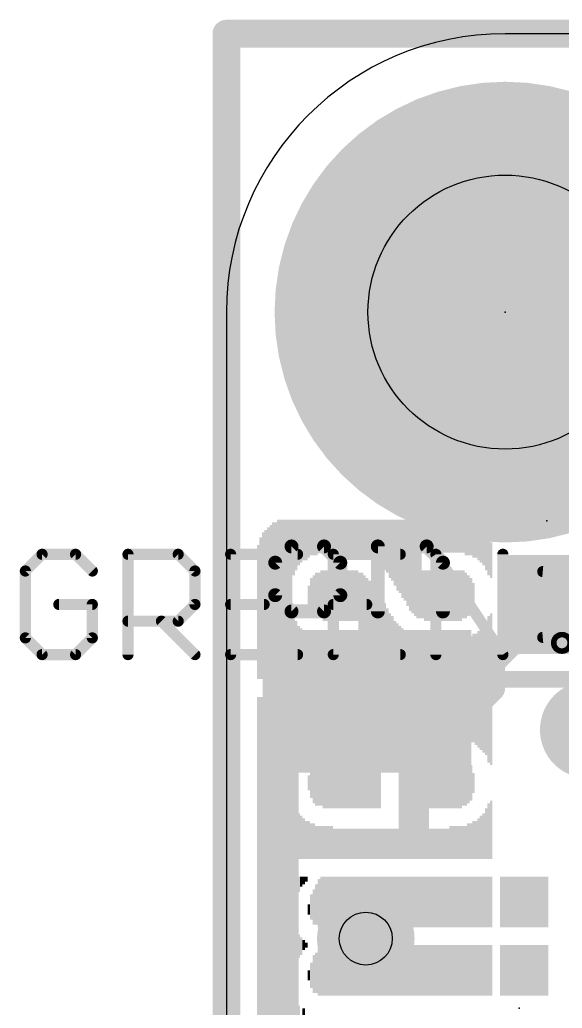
# Model space of a CAD drawing. Extents: x -1.9 to 34.1, y -8.2 to 17.9.
# Drawn here: x -1.88 to 3.06, y 8.89 to 17.91 of the extents above; entities that cross this region are included whole.
import ezdxf

# ---------------------------------------------------------------- set-up
doc = ezdxf.new("R2010")
doc.units = 0
for name, color, linetype in [('1', 12, 'CONTINUOUS'), ('16', 5, 'CONTINUOUS'), ('17', 110, 'CONTINUOUS'), ('18', 110, 'CONTINUOUS'), ('20', 53, 'CONTINUOUS'), ('21', 40, 'CONTINUOUS'), ('22', 6, 'CONTINUOUS'), ('23', 53, 'CONTINUOUS'), ('24', 53, 'CONTINUOUS'), ('27', 253, 'CONTINUOUS'), ('29', 253, 'CONTINUOUS'), ('30', 253, 'CONTINUOUS'), ('31', 253, 'CONTINUOUS'), ('39', 12, 'CONTINUOUS'), ('40', 132, 'CONTINUOUS'), ('41', 12, 'CONTINUOUS'), ('42', 132, 'CONTINUOUS'), ('44', 253, 'CONTINUOUS'), ('51', 253, 'CONTINUOUS')]:
    doc.layers.add(name, color=color, linetype=linetype)

# ---------------------------------------------------------------- blocks, each defined once
blk = doc.blocks.new('RECT')
blk.add_solid([(-0.5, -0.5), (0.5, -0.5), (-0.5, 0.5), (0.5, 0.5)])
blk = doc.blocks.new('ROUNDP')
at = {"const_width": 0.5}
blk.add_lwpolyline([(0, -0.25, 1), (0, 0.25, 1), (0, -0.25)], format="xyb", dxfattribs=at)
blk = doc.blocks.new('ROUNDV')
at = {"const_width": 0.5}
blk.add_lwpolyline([(0, -0.25, 1), (0, 0.25, 1), (0, -0.25)], format="xyb", dxfattribs=at)

msp = doc.modelspace()

# ---------------------------------------------------------------- linework, layer by layer
at = {"layer": '1', "const_width": 0.254}
for points in [[(0, 17.78), (25.4, 17.78)], [(0, 0), (0, 17.78)], [(2.933, 12.573), (3.822, 13.462)], [(2.933, 12.573), (2.413, 12.053)], [(2.413, 12.053), (2.413, 11.811)], [(2.413, 11.811), (2.292, 11.69)], [(2.292, 11.69), (1.281, 11.69)]]:
    msp.add_lwpolyline(points, dxfattribs=at)
at = {"layer": '1', "const_width": 0.127}
for points in [[(0, 17.8435, 1), (0, 17.7165)], [(0.0635, 17.78, 1), (-0.0635, 17.78)], [(2.8881, 12.6179, 1), (2.9779, 12.5281)], [(2.9779, 12.5281, 1), (2.8881, 12.6179)], [(2.4765, 12.053, 1), (2.3495, 12.053)], [(2.3681, 12.0979, 1), (2.4579, 12.0081)], [(2.4579, 11.7661, 1), (2.3681, 11.8559)], [(1.281, 11.7535, 1), (1.281, 11.6265)], [(2.292, 11.6265, 1), (2.292, 11.7535)], [(2.3495, 11.811, 1), (2.4765, 11.811)], [(2.2471, 11.7349, 1), (2.3369, 11.6451)]]:
    msp.add_lwpolyline(points, format="xyb", dxfattribs=at)
at = {"layer": '16', "const_width": 0.254}
for points in [[(0, 17.78), (25.4, 17.78)], [(0, 0), (0, 17.78)]]:
    msp.add_lwpolyline(points, dxfattribs=at)
at = {"layer": '16', "const_width": 0.127}
for points in [[(0, 17.8435, 1), (0, 17.7165)], [(0.0635, 17.78, 1), (-0.0635, 17.78)]]:
    msp.add_lwpolyline(points, format="xyb", dxfattribs=at)
at = {"layer": '20'}
for p, q in [((22.86, 17.78), (2.54, 17.78)), ((0, 15.24), (0, 2.54))]:
    msp.add_line(p, q, dxfattribs=at)
msp.add_arc((2.54, 15.24), 2.54, 90, 180, dxfattribs=at)
at = {"layer": '21'}
for points, const_width in [([(2.54, 13.24, 1), (2.54, 17.24, 1), (2.54, 13.24)], 0.2032), ([(0.5928, 13.1344, 1), (0.5928, 13.0709)], 0.0635), ([(0.6152, 13.0802, 1), (0.5703, 13.1251)], 0.0635), ([(0.9118, 13.1251, 1), (0.8669, 13.0802)], 0.0635), ([(0.8894, 13.0709, 1), (0.8894, 13.1344)], 0.0635), ([(1.38, 13.1344, 1), (1.38, 13.0709)], 0.0635), ([(1.4118, 13.1027, 1), (1.3483, 13.1027)], 0.0635), ([(1.8473, 13.1251, 1), (1.8024, 13.0802)], 0.0635), ([(1.8249, 13.0709, 1), (1.8249, 13.1344)], 0.0635), ([(0.4763, 12.9544, 1), (0.4128, 12.9544)], 0.0635), ([(0.422, 12.9768, 1), (0.467, 12.9319)], 0.0635), ([(1.0694, 12.9544, 1), (1.0059, 12.9544)], 0.0635), ([(1.0152, 12.9319, 1), (1.0601, 12.9768)], 0.0635), ([(2.0049, 12.9544, 1), (1.9414, 12.9544)], 0.0635), ([(1.9507, 12.9319, 1), (1.9956, 12.9768)], 0.0635), ([(0.467, 12.6802, 1), (0.422, 12.6353)], 0.0635), ([(1.0601, 12.6353, 1), (1.0152, 12.6802)], 0.0635), ([(0.4128, 12.6578, 1), (0.4763, 12.6578)], 0.0635), ([(1.0059, 12.6578, 1), (1.0694, 12.6578)], 0.0635), ([(0.5928, 12.5413, 1), (0.5928, 12.4778)], 0.0635), ([(0.5703, 12.487, 1), (0.6152, 12.532)], 0.0635), ([(0.8669, 12.532, 1), (0.9118, 12.487)], 0.0635), ([(0.8894, 12.4778, 1), (0.8894, 12.5413)], 0.0635), ([(1.3483, 12.5095, 1), (1.4118, 12.5095)], 0.0635), ([(1.9414, 12.5095, 1), (2.0049, 12.5095)], 0.0635), ([(2.281, 11.9281, 1), (2.281, 11.8519)], 0.0762), ([(0.6191, 10.99, 1), (0.5429, 10.99)], 0.0762)]:
    msp.add_lwpolyline(points, format="xyb", dxfattribs=dict(at, const_width=const_width))
for points, const_width in [([(0.5928, 13.1027), (0.4445, 12.9544)], 0.127), ([(0.8894, 13.1027), (0.5928, 13.1027)], 0.127), ([(1.0377, 12.9544), (0.8894, 13.1027)], 0.127), ([(1.38, 12.5095), (1.38, 13.1027)], 0.127), ([(1.38, 13.1027), (1.8249, 13.1027)], 0.127), ([(1.8249, 13.1027), (1.9732, 12.9544)], 0.127), ([(0.4445, 12.9544), (0.4445, 12.6578)], 0.127), ([(1.0377, 12.6578), (1.0377, 12.9544)], 0.127), ([(1.9732, 12.9544), (1.9732, 12.5095)], 0.127), ([(0.4445, 12.6578), (0.5928, 12.5095)], 0.127), ([(0.8894, 12.5095), (1.0377, 12.6578)], 0.127), ([(0.5928, 12.5095), (0.8894, 12.5095)], 0.127), ([(2.281, 11.89), (4.881, 11.89)], 0.1524), ([(0.581, 10.99), (0.581, 6.79)], 0.1524)]:
    msp.add_lwpolyline(points, dxfattribs=dict(at, const_width=const_width))
at = {"layer": '23'}
for p in [(2.54, 15.24), (2.667, 8.89)]:
    msp.add_point(p, dxfattribs=at)
at = {"layer": '24'}
msp.add_point((2.921, 13.335), dxfattribs=at)
at = {"layer": '27', "const_width": 0.1016}
for points in [[(-1.6803, 13.031), (-1.8328, 12.8785)], [(-1.3752, 13.031), (-1.6803, 13.031)], [(-1.2227, 12.8785), (-1.3752, 13.031)], [(-0.8973, 12.1158), (-0.8973, 13.031)], [(-0.8973, 13.031), (-0.4397, 13.031)], [(-0.4397, 13.031), (-0.2872, 12.8785)], [(0.6484, 13.031), (0.0382, 13.031)], [(0.0382, 13.031), (0.0382, 12.1158)], [(1.5839, 13.031), (0.9738, 13.031)], [(0.9738, 13.031), (0.9738, 12.1158)], [(1.9093, 12.1158), (1.9093, 13.031)], [(1.9093, 13.031), (2.5194, 12.1158)], [(2.5194, 12.1158), (2.5194, 13.031)], [(-1.8328, 12.8785), (-1.8328, 12.2683)], [(-0.2872, 12.8785), (-0.2872, 12.5734)], [(-1.2227, 12.5734), (-1.5277, 12.5734)], [(-1.2227, 12.2683), (-1.2227, 12.5734)], [(-0.2872, 12.5734), (-0.4397, 12.4209)], [(0.0382, 12.5734), (0.3433, 12.5734)], [(0.9738, 12.5734), (1.2788, 12.5734)], [(-0.4397, 12.4209), (-0.8973, 12.4209)], [(-0.5922, 12.4209), (-0.2872, 12.1158)], [(-1.8328, 12.2683), (-1.6803, 12.1158)], [(-1.3752, 12.1158), (-1.2227, 12.2683)], [(-1.6803, 12.1158), (-1.3752, 12.1158)], [(0.0382, 12.1158), (0.6484, 12.1158)], [(0.9738, 12.1158), (1.5839, 12.1158)]]:
    msp.add_lwpolyline(points, dxfattribs=at)
at = {"layer": '27', "const_width": 0.0508}
for points in [[(-1.6803, 13.0564, 1), (-1.6803, 13.0056)], [(-1.6623, 13.013, 1), (-1.6982, 13.0489)], [(-1.3572, 13.0489, 1), (-1.3932, 13.013)], [(-1.3752, 13.0056, 1), (-1.3752, 13.0564)], [(-0.8719, 13.031, 1), (-0.9227, 13.031)], [(-0.8973, 13.0564, 1), (-0.8973, 13.0056)], [(-0.4217, 13.0489, 1), (-0.4576, 13.013)], [(-0.4397, 13.0056, 1), (-0.4397, 13.0564)], [(0.0382, 13.0564, 1), (0.0382, 13.0056)], [(0.0636, 13.031, 1), (0.0128, 13.031)], [(0.6484, 13.0056, 1), (0.6484, 13.0564)], [(0.9738, 13.0564, 1), (0.9738, 13.0056)], [(0.9992, 13.031, 1), (0.9484, 13.031)], [(1.5839, 13.0056, 1), (1.5839, 13.0564)], [(1.9304, 13.0451, 1), (1.8881, 13.0169)], [(1.9347, 13.031, 1), (1.8839, 13.031)], [(2.5448, 13.031, 1), (2.494, 13.031)], [(-1.8074, 12.8785, 1), (-1.8582, 12.8785)], [(-1.8508, 12.8964, 1), (-1.8148, 12.8605)], [(-1.2406, 12.8605, 1), (-1.2047, 12.8964)], [(-0.2618, 12.8785, 1), (-0.3126, 12.8785)], [(-0.3051, 12.8605, 1), (-0.2692, 12.8964)], [(-1.5277, 12.5988, 1), (-1.5277, 12.548)], [(-1.1973, 12.5734, 1), (-1.2481, 12.5734)], [(-1.2227, 12.548, 1), (-1.2227, 12.5988)], [(-0.2692, 12.5554, 1), (-0.3051, 12.5914)], [(0.0382, 12.5988, 1), (0.0382, 12.548)], [(0.3433, 12.548, 1), (0.3433, 12.5988)], [(0.9738, 12.5988, 1), (0.9738, 12.548)], [(1.2788, 12.548, 1), (1.2788, 12.5988)], [(-0.3126, 12.5734, 1), (-0.2618, 12.5734)], [(-0.8973, 12.4463, 1), (-0.8973, 12.3955)], [(-0.5743, 12.4388, 1), (-0.6102, 12.4029)], [(-0.4576, 12.4388, 1), (-0.4217, 12.4029)], [(-0.4397, 12.3955, 1), (-0.4397, 12.4463)], [(-1.8148, 12.2863, 1), (-1.8508, 12.2504)], [(-1.8582, 12.2683, 1), (-1.8074, 12.2683)], [(-1.2481, 12.2683, 1), (-1.1973, 12.2683)], [(-1.2047, 12.2504, 1), (-1.2406, 12.2863)], [(-1.6803, 12.1412, 1), (-1.6803, 12.0904)], [(-1.6982, 12.0978, 1), (-1.6623, 12.1338)], [(-1.3932, 12.1338, 1), (-1.3572, 12.0978)], [(-1.3752, 12.0904, 1), (-1.3752, 12.1412)], [(-0.9227, 12.1158, 1), (-0.8719, 12.1158)], [(-0.3051, 12.0978, 1), (-0.2692, 12.1338)], [(0.0382, 12.1412, 1), (0.0382, 12.0904)], [(0.0128, 12.1158, 1), (0.0636, 12.1158)], [(0.6484, 12.0904, 1), (0.6484, 12.1412)], [(0.9738, 12.1412, 1), (0.9738, 12.0904)], [(0.9484, 12.1158, 1), (0.9992, 12.1158)], [(1.5839, 12.0904, 1), (1.5839, 12.1412)], [(1.8839, 12.1158, 1), (1.9347, 12.1158)], [(2.494, 12.1158, 1), (2.5448, 12.1158)], [(2.4983, 12.1017, 1), (2.5405, 12.1299)]]:
    msp.add_lwpolyline(points, format="xyb", dxfattribs=at)
at = {"layer": '39', "const_width": 2.032}
msp.add_lwpolyline([(2.54, 14.24, 1), (2.54, 16.24, 1), (2.54, 14.24)], format="xyb", dxfattribs=at)
at = {"layer": '40', "const_width": 2.032}
msp.add_lwpolyline([(2.54, 14.24, 1), (2.54, 16.24, 1), (2.54, 14.24)], format="xyb", dxfattribs=at)
at = {"layer": '41', "const_width": 2.032}
msp.add_lwpolyline([(2.54, 14.24, 1), (2.54, 16.24, 1), (2.54, 14.24)], format="xyb", dxfattribs=at)
at = {"layer": '42', "const_width": 2.032}
msp.add_lwpolyline([(2.54, 14.24, 1), (2.54, 16.24, 1), (2.54, 14.24)], format="xyb", dxfattribs=at)
at = {"layer": '44'}
for centre, radius in [((2.54, 15.24), 1.25), ((1.27, 9.525), 0.2413)]:
    msp.add_circle(centre, radius, dxfattribs=at)
at = {"layer": '51'}
for points, const_width in [([(2.883, 12.273, 0.9168), (2.883, 12.873)], 0.1016), ([(2.8852, 12.8983, 1), (2.8808, 12.8477)], 0.0508), ([(2.8808, 12.2983, 1), (2.8852, 12.2477)], 0.0508), ([(3.058, 12.148, 1), (3.058, 12.298, 1), (3.058, 12.148)], 0.0508), ([(0.581, 11.9281, 1), (0.581, 11.8519)], 0.0762), ([(0.6191, 11.89, 1), (0.5429, 11.89)], 0.0762)]:
    msp.add_lwpolyline(points, format="xyb", dxfattribs=dict(at, const_width=const_width))
at = {"layer": '51', "const_width": 0.1524}
for points in [[(0.581, 11.89), (4.831, 11.89)], [(0.581, 5.79), (0.581, 11.89)]]:
    msp.add_lwpolyline(points, dxfattribs=at)

# ---------------------------------------------------------------- block references
at = {"layer": '1', "xscale": 0.8, "yscale": 0.8, "rotation": 90}
msp.add_blockref('RECT', (2.933, 12.573), dxfattribs=at)
at = {"layer": '1', "xscale": 1.8, "yscale": 1.2}
msp.add_blockref('RECT', (1.281, 11.69), dxfattribs=at)
at = {"layer": '17', "xscale": 3.516, "yscale": 3.516}
msp.add_blockref('ROUNDP', (2.54, 15.24), dxfattribs=at)
msp.add_blockref('ROUNDP', (2.54, 15.24), dxfattribs=at)
at = {"layer": '18', "xscale": 0.889, "yscale": 0.889}
for p in [(3.302, 11.43), (3.302, 11.43), (1.27, 9.525), (1.27, 9.525)]:
    msp.add_blockref('ROUNDV', p, dxfattribs=at)
at = {"layer": '22', "rotation": 270}
for p, xscale, yscale in [((0.4733, 12.62), 1.4554, 0.0231), ((0.4964, 12.62), 1.4554, 0.0231), ((0.5196, 12.62), 1.4554, 0.0231), ((0.5427, 12.62), 1.4554, 0.0231), ((0.5658, 12.62), 1.4554, 0.0231), ((0.5889, 12.62), 1.4554, 0.0231), ((0.612, 13.0937), 0.508, 0.0231), ((0.635, 13.1166), 0.4623, 0.0229), ((0.658, 13.1394), 0.4166, 0.0231), ((0.6811, 13.1509), 0.3937, 0.0231), ((0.7042, 13.1623), 0.3708, 0.0231), ((0.7273, 13.1623), 0.3708, 0.0231), ((0.7504, 13.1737), 0.348, 0.0231), ((0.7736, 13.1851), 0.3251, 0.0231), ((0.7967, 13.1851), 0.3251, 0.0231), ((0.8198, 13.1851), 0.3251, 0.0231), ((0.8429, 13.1966), 0.3023, 0.0231), ((0.866, 13.1966), 0.3023, 0.0231), ((0.889, 13.1966), 0.3023, 0.0229), ((0.912, 13.1966), 0.3023, 0.0231), ((0.9351, 13.1966), 0.3023, 0.0231), ((0.9582, 13.1966), 0.3023, 0.0231), ((0.9813, 13.1966), 0.3023, 0.0231), ((1.0044, 13.1966), 0.3023, 0.0231), ((1.0276, 13.1966), 0.3023, 0.0231), ((1.0507, 13.1966), 0.3023, 0.0231), ((1.0738, 13.1966), 0.3023, 0.0231), ((1.0969, 13.1966), 0.3023, 0.0231), ((1.12, 13.1966), 0.3023, 0.0231), ((1.143, 13.1966), 0.3023, 0.0229), ((1.166, 13.1966), 0.3023, 0.0231), ((1.1891, 13.1966), 0.3023, 0.0231), ((1.2122, 13.1966), 0.3023, 0.0231), ((1.2353, 13.1966), 0.3023, 0.0231), ((1.2584, 13.1851), 0.3251, 0.0231), ((1.2816, 13.1851), 0.3251, 0.0231), ((1.3047, 13.1851), 0.3251, 0.0231), ((1.3278, 13.1737), 0.348, 0.0231), ((1.3509, 13.1623), 0.3708, 0.0231), ((1.374, 13.1623), 0.3708, 0.0231), ((1.397, 13.1509), 0.3937, 0.0229), ((1.42, 13.1394), 0.4166, 0.0231), ((1.4431, 13.1166), 0.4623, 0.0231), ((1.4662, 13.1051), 0.4851, 0.0231), ((1.4893, 13.081), 0.5334, 0.0231), ((1.5124, 13.0696), 0.5563, 0.0231), ((1.5356, 13.0467), 0.602, 0.0231), ((1.5587, 13.0239), 0.6477, 0.0231), ((1.5818, 13.0124), 0.6706, 0.0231), ((1.6049, 12.9896), 0.7163, 0.0231), ((1.628, 12.9781), 0.7391, 0.0231), ((1.651, 12.954), 0.7874, 0.0229), ((1.674, 12.9311), 0.8331, 0.0231), ((1.6971, 12.9197), 0.856, 0.0231), ((1.7202, 12.9083), 0.8788, 0.0231), ((1.7433, 12.8969), 0.9017, 0.0231), ((1.7664, 12.8969), 0.9017, 0.0231), ((1.7896, 13.1966), 0.3023, 0.0231), ((1.8127, 13.1966), 0.3023, 0.0231), ((1.8358, 13.1966), 0.3023, 0.0231), ((1.8589, 13.1966), 0.3023, 0.0231), ((1.882, 13.1966), 0.3023, 0.0231), ((1.905, 13.1966), 0.3023, 0.0229), ((1.928, 13.1966), 0.3023, 0.0231), ((1.9511, 13.1966), 0.3023, 0.0231), ((1.9742, 13.1966), 0.3023, 0.0231), ((1.9973, 13.1966), 0.3023, 0.0231), ((2.0204, 13.1966), 0.3023, 0.0231), ((2.0436, 13.1966), 0.3023, 0.0231), ((2.0667, 13.1966), 0.3023, 0.0231), ((2.0898, 13.1966), 0.3023, 0.0231), ((2.1129, 13.1966), 0.3023, 0.0231), ((2.136, 13.1966), 0.3023, 0.0231), ((2.159, 13.1966), 0.3023, 0.0229), ((2.182, 13.1851), 0.3251, 0.0231), ((2.2051, 13.1851), 0.3251, 0.0231), ((2.2282, 13.1851), 0.3251, 0.0231), ((0.381, 12.5844), 1.3843, 0.0229), ((0.404, 12.5959), 1.4072, 0.0231), ((0.4271, 12.6073), 1.43, 0.0231), ((0.4502, 12.6073), 1.43, 0.0231), ((2.2513, 13.161), 0.3226, 0.0231), ((2.2744, 13.161), 0.3226, 0.0231), ((2.2976, 13.1382), 0.3226, 0.0231), ((2.3207, 13.1153), 0.3226, 0.0231), ((0.3118, 12.5387), 1.2929, 0.0231), ((0.3349, 12.5616), 1.3386, 0.0231), ((0.358, 12.573), 1.3614, 0.0231), ((2.3438, 13.0924), 0.3226, 0.0231), ((2.3669, 13.0581), 0.3454, 0.0231), ((2.39, 13.0124), 0.3454, 0.0231), ((0.2887, 12.5044), 1.2243, 0.0231), ((2.413, 12.9769), 0.3251, 0.0229), ((0.7736, 12.653), 0.3226, 0.0231), ((0.7967, 12.6543), 0.3708, 0.0231), ((0.8198, 12.6543), 0.4166, 0.0231), ((0.8429, 12.6543), 0.4166, 0.0231), ((0.866, 12.6657), 0.4394, 0.0231), ((0.889, 12.6543), 0.4623, 0.0229), ((0.912, 12.6543), 0.4623, 0.0231), ((0.9351, 12.6543), 0.4623, 0.0231), ((0.9582, 12.6543), 0.4623, 0.0231), ((0.9813, 12.6543), 0.4623, 0.0231), ((1.0044, 12.6543), 0.4623, 0.0231), ((1.0276, 12.6543), 0.4623, 0.0231), ((1.0507, 12.6543), 0.4623, 0.0231), ((1.0738, 12.6543), 0.4623, 0.0231), ((1.0969, 12.6543), 0.4623, 0.0231), ((1.12, 12.6543), 0.4623, 0.0231), ((1.143, 12.6543), 0.4623, 0.0229), ((1.166, 12.6543), 0.4623, 0.0231), ((1.1891, 12.6543), 0.4623, 0.0231), ((1.2122, 12.3774), 0.9703, 0.0231), ((1.2353, 12.3774), 0.9703, 0.0231), ((1.2584, 12.366), 0.9474, 0.0231), ((1.2816, 12.3533), 0.922, 0.0231), ((1.7896, 12.6657), 0.4394, 0.0231), ((1.8127, 12.6543), 0.4623, 0.0231), ((1.8358, 12.6543), 0.4623, 0.0231), ((1.8589, 12.6543), 0.4623, 0.0231), ((1.882, 12.6543), 0.4623, 0.0231), ((1.905, 12.6543), 0.4623, 0.0229), ((1.928, 12.6543), 0.4623, 0.0231), ((1.9511, 12.6543), 0.4623, 0.0231), ((1.9742, 12.6543), 0.4623, 0.0231), ((1.9973, 12.6543), 0.4623, 0.0231), ((2.0204, 12.6543), 0.4623, 0.0231), ((2.0436, 12.6543), 0.4623, 0.0231), ((2.0667, 12.6543), 0.4623, 0.0231), ((2.0898, 12.6543), 0.4623, 0.0231), ((2.1129, 12.6543), 0.4623, 0.0231), ((2.136, 12.6543), 0.4623, 0.0231), ((2.159, 12.6657), 0.4394, 0.0229), ((2.182, 12.6543), 0.4166, 0.0231), ((2.2051, 12.6543), 0.3708, 0.0231), ((2.2282, 12.653), 0.3226, 0.0231), ((0.7504, 12.653), 0.1854, 0.0231), ((1.3047, 12.3419), 0.8992, 0.0231), ((1.3278, 12.3304), 0.8763, 0.0231), ((1.3509, 12.3076), 0.8306, 0.0231), ((2.2513, 12.653), 0.2311, 0.0231), ((1.374, 12.2847), 0.7849, 0.0231), ((1.397, 12.2733), 0.762, 0.0229), ((1.42, 12.2504), 0.7163, 0.0231), ((1.4431, 12.239), 0.6934, 0.0231), ((1.4662, 12.2149), 0.6452, 0.0231), ((0.612, 12.2847), 0.3683, 0.0231), ((1.4893, 12.192), 0.5994, 0.0231), ((1.5124, 12.1806), 0.5766, 0.0231), ((2.39, 12.1806), 0.5766, 0.0231), ((2.413, 12.192), 0.5994, 0.0229), ((0.635, 12.2619), 0.3226, 0.0229), ((0.658, 12.239), 0.2769, 0.0231), ((0.6811, 12.2276), 0.254, 0.0231), ((1.5356, 12.1577), 0.5309, 0.0231), ((1.5587, 12.1463), 0.508, 0.0231), ((1.5818, 12.1349), 0.4851, 0.0231), ((1.6049, 12.1234), 0.4623, 0.0231), ((2.3207, 12.1234), 0.4623, 0.0231), ((2.3438, 12.1349), 0.4851, 0.0231), ((2.3669, 12.1577), 0.5309, 0.0231), ((0.7042, 12.2161), 0.2311, 0.0231), ((0.7273, 12.2161), 0.2311, 0.0231), ((0.7504, 12.2034), 0.2057, 0.0231), ((0.7736, 12.0993), 0.414, 0.0231), ((0.7967, 12.0879), 0.3912, 0.0231), ((0.8198, 12.0879), 0.3912, 0.0231), ((0.8429, 12.0879), 0.3912, 0.0231), ((1.628, 12.112), 0.4394, 0.0231), ((1.651, 12.0993), 0.414, 0.0229), ((1.674, 12.0993), 0.414, 0.0231), ((1.6971, 12.0879), 0.3912, 0.0231), ((1.7202, 12.0879), 0.3912, 0.0231), ((2.182, 12.0879), 0.3912, 0.0231), ((2.2051, 12.0879), 0.3912, 0.0231), ((2.2282, 12.0879), 0.3912, 0.0231), ((2.2513, 12.0993), 0.414, 0.0231), ((2.2744, 12.0993), 0.414, 0.0231), ((2.2976, 12.112), 0.4394, 0.0231), ((0.866, 12.0764), 0.3683, 0.0231), ((0.889, 12.0764), 0.3683, 0.0229), ((0.912, 12.0764), 0.3683, 0.0231), ((0.9351, 12.0764), 0.3683, 0.0231), ((0.9582, 12.0764), 0.3683, 0.0231), ((0.9813, 12.0764), 0.3683, 0.0231), ((1.0044, 12.0764), 0.3683, 0.0231), ((1.0276, 12.0764), 0.3683, 0.0231), ((1.0507, 12.0764), 0.3683, 0.0231), ((1.0738, 12.0764), 0.3683, 0.0231), ((1.0969, 12.0764), 0.3683, 0.0231), ((1.12, 12.0764), 0.3683, 0.0231), ((1.143, 12.0764), 0.3683, 0.0229), ((1.166, 12.0764), 0.3683, 0.0231), ((1.1891, 12.0764), 0.3683, 0.0231), ((1.7433, 12.0764), 0.3683, 0.0231), ((1.7664, 12.0764), 0.3683, 0.0231), ((1.7896, 12.0764), 0.3683, 0.0231), ((1.8127, 12.0764), 0.3683, 0.0231), ((1.8358, 12.0764), 0.3683, 0.0231), ((1.8589, 12.0764), 0.3683, 0.0231), ((1.882, 12.0764), 0.3683, 0.0231), ((1.905, 12.0764), 0.3683, 0.0229), ((1.928, 12.0764), 0.3683, 0.0231), ((1.9511, 12.0764), 0.3683, 0.0231), ((1.9742, 12.0764), 0.3683, 0.0231), ((1.9973, 12.0764), 0.3683, 0.0231), ((2.0204, 12.0764), 0.3683, 0.0231), ((2.0436, 12.0764), 0.3683, 0.0231), ((2.0667, 12.0764), 0.3683, 0.0231), ((2.0898, 12.0764), 0.3683, 0.0231), ((2.1129, 12.0764), 0.3683, 0.0231), ((2.136, 12.0764), 0.3683, 0.0231), ((2.159, 12.0764), 0.3683, 0.0229), ((0.2887, 9.0856), 5.2883, 0.0231), ((0.3118, 9.0513), 5.3569, 0.0231), ((0.3349, 9.0284), 5.4026, 0.0231), ((0.358, 9.017), 5.4254, 0.0231), ((0.381, 9.0056), 5.4483, 0.0229), ((0.404, 8.9941), 5.4712, 0.0231), ((0.4271, 8.9941), 5.4712, 0.0231), ((0.4502, 8.9827), 5.494, 0.0231), ((0.4733, 8.9827), 5.494, 0.0231), ((0.4964, 8.97), 5.5194, 0.0231), ((0.5196, 8.97), 5.5194, 0.0231), ((0.5427, 8.97), 5.5194, 0.0231), ((0.5658, 8.97), 5.5194, 0.0231), ((0.5889, 8.97), 5.5194, 0.0231), ((0.7736, 11.5227), 0.414, 0.0231), ((0.7967, 11.5227), 0.414, 0.0231), ((0.8198, 11.5341), 0.3912, 0.0231), ((0.8429, 11.5341), 0.3912, 0.0231), ((0.866, 11.5341), 0.3912, 0.0231), ((0.889, 11.5341), 0.3912, 0.0229), ((0.912, 11.5456), 0.3683, 0.0231), ((0.9351, 11.5456), 0.3683, 0.0231), ((0.9582, 11.5456), 0.3683, 0.0231), ((0.9813, 11.5456), 0.3683, 0.0231), ((1.0044, 11.5456), 0.3683, 0.0231), ((1.0276, 11.5456), 0.3683, 0.0231), ((1.0507, 11.5456), 0.3683, 0.0231), ((1.0738, 11.5456), 0.3683, 0.0231), ((1.0969, 11.5456), 0.3683, 0.0231), ((1.12, 11.5456), 0.3683, 0.0231), ((1.143, 11.5456), 0.3683, 0.0229), ((1.166, 11.5456), 0.3683, 0.0231), ((1.1891, 11.5456), 0.3683, 0.0231), ((1.2122, 11.5456), 0.3683, 0.0231), ((1.2353, 11.5456), 0.3683, 0.0231), ((1.2584, 11.5456), 0.3683, 0.0231), ((1.2816, 11.5456), 0.3683, 0.0231), ((1.3047, 11.5456), 0.3683, 0.0231), ((1.3278, 11.5456), 0.3683, 0.0231), ((1.3509, 11.5456), 0.3683, 0.0231), ((1.374, 11.5456), 0.3683, 0.0231), ((1.397, 11.5456), 0.3683, 0.0229), ((1.42, 11.5456), 0.3683, 0.0231), ((1.4431, 11.5456), 0.3683, 0.0231), ((1.4662, 11.5456), 0.3683, 0.0231), ((1.4893, 11.5456), 0.3683, 0.0231), ((1.5124, 11.5456), 0.3683, 0.0231), ((1.5356, 11.5456), 0.3683, 0.0231), ((1.5587, 11.5456), 0.3683, 0.0231), ((1.5818, 11.5456), 0.3683, 0.0231), ((1.6049, 11.5456), 0.3683, 0.0231), ((1.628, 11.5456), 0.3683, 0.0231), ((1.651, 11.5456), 0.3683, 0.0229), ((1.674, 11.5456), 0.3683, 0.0231), ((1.6971, 11.5456), 0.3683, 0.0231), ((1.7202, 11.5456), 0.3683, 0.0231), ((1.7433, 11.5456), 0.3683, 0.0231), ((1.7664, 11.5456), 0.3683, 0.0231), ((1.7896, 11.5456), 0.3683, 0.0231), ((1.8127, 11.5456), 0.3683, 0.0231), ((1.8358, 11.5456), 0.3683, 0.0231), ((1.8589, 11.5456), 0.3683, 0.0231), ((1.882, 11.5456), 0.3683, 0.0231), ((1.905, 11.5456), 0.3683, 0.0229), ((1.928, 11.5456), 0.3683, 0.0231), ((1.9511, 11.5456), 0.3683, 0.0231), ((1.9742, 11.5456), 0.3683, 0.0231), ((1.9973, 11.5456), 0.3683, 0.0231), ((2.0204, 11.5456), 0.3683, 0.0231), ((2.0436, 11.5456), 0.3683, 0.0231), ((2.0667, 11.5456), 0.3683, 0.0231), ((2.0898, 11.5456), 0.3683, 0.0231), ((2.1129, 11.5341), 0.3912, 0.0231), ((2.136, 11.5341), 0.3912, 0.0231), ((2.159, 11.5341), 0.3912, 0.0229), ((2.182, 11.5341), 0.3912, 0.0231), ((2.2051, 11.5227), 0.414, 0.0231), ((2.2282, 11.5227), 0.414, 0.0231), ((2.2513, 11.5227), 0.414, 0.0231), ((2.2744, 11.51), 0.4394, 0.0231), ((2.2976, 11.4986), 0.4623, 0.0231), ((2.3207, 11.4871), 0.4851, 0.0231), ((2.3438, 11.4757), 0.508, 0.0231), ((2.3669, 11.4643), 0.5309, 0.0231), ((2.39, 11.43), 0.5994, 0.0231), ((2.413, 11.4186), 0.6223, 0.0229), ((0.612, 11.3259), 0.3912, 0.0231), ((0.635, 11.3487), 0.3454, 0.0229), ((0.658, 11.3716), 0.2997, 0.0231), ((0.6811, 11.383), 0.2769, 0.0231), ((0.7042, 11.3944), 0.254, 0.0231), ((0.7273, 11.4059), 0.2311, 0.0231), ((0.7504, 11.4059), 0.2311, 0.0231), ((0.7967, 10.9449), 0.3708, 0.0231), ((0.8198, 10.9449), 0.4166, 0.0231), ((0.8429, 10.9449), 0.4166, 0.0231), ((0.866, 10.9563), 0.4394, 0.0231), ((0.889, 10.9449), 0.4623, 0.0229), ((0.912, 10.9449), 0.4623, 0.0231), ((0.9351, 10.9449), 0.4623, 0.0231), ((0.9582, 10.9449), 0.4623, 0.0231), ((0.9813, 10.9449), 0.4623, 0.0231), ((1.0044, 10.9449), 0.4623, 0.0231), ((1.0276, 10.9449), 0.4623, 0.0231), ((1.0507, 10.9449), 0.4623, 0.0231), ((1.0738, 10.9449), 0.4623, 0.0231), ((1.0969, 10.9449), 0.4623, 0.0231), ((1.12, 10.9449), 0.4623, 0.0231), ((1.143, 10.9449), 0.4623, 0.0229), ((1.166, 10.9449), 0.4623, 0.0231), ((1.1891, 10.9449), 0.4623, 0.0231), ((1.2122, 10.9449), 0.4623, 0.0231), ((1.2353, 10.9449), 0.4623, 0.0231), ((1.2584, 10.9449), 0.4623, 0.0231), ((1.2816, 10.9449), 0.4623, 0.0231), ((1.3047, 10.9449), 0.4623, 0.0231), ((1.3278, 10.9449), 0.4623, 0.0231), ((1.3509, 10.9449), 0.4623, 0.0231), ((1.374, 10.9449), 0.4623, 0.0231), ((1.397, 10.9449), 0.4623, 0.0229), ((1.5818, 10.7137), 0.9246, 0.0231), ((1.6049, 10.7137), 0.9246, 0.0231), ((1.628, 10.7137), 0.9246, 0.0231), ((1.651, 10.7137), 0.9246, 0.0229), ((1.674, 10.7137), 0.9246, 0.0231), ((1.6971, 10.7137), 0.9246, 0.0231), ((1.7202, 10.7137), 0.9246, 0.0231), ((1.7433, 10.7137), 0.9246, 0.0231), ((1.7664, 10.7137), 0.9246, 0.0231), ((1.7896, 10.7137), 0.9246, 0.0231), ((1.8127, 10.7137), 0.9246, 0.0231), ((1.8358, 10.7137), 0.9246, 0.0231), ((1.8589, 10.9449), 0.4623, 0.0231), ((1.882, 10.9449), 0.4623, 0.0231), ((1.905, 10.9449), 0.4623, 0.0229), ((1.928, 10.9449), 0.4623, 0.0231), ((1.9511, 10.9449), 0.4623, 0.0231), ((1.9742, 10.9449), 0.4623, 0.0231), ((1.9973, 10.9449), 0.4623, 0.0231), ((2.0204, 10.9449), 0.4623, 0.0231), ((2.0436, 10.9449), 0.4623, 0.0231), ((2.0667, 10.9449), 0.4623, 0.0231), ((2.0898, 10.9449), 0.4623, 0.0231), ((2.1129, 10.9449), 0.4623, 0.0231), ((2.136, 10.9449), 0.4623, 0.0231), ((2.159, 10.9449), 0.4166, 0.0229), ((2.182, 10.9449), 0.4166, 0.0231), ((2.2051, 10.9449), 0.3708, 0.0231), ((2.2282, 10.9449), 0.3251, 0.0231), ((0.7504, 10.9449), 0.1372, 0.0231), ((0.7736, 10.9461), 0.2769, 0.0231), ((2.2513, 10.9449), 0.1829, 0.0231), ((0.612, 10.5169), 0.5309, 0.0231), ((2.39, 10.5054), 0.508, 0.0231), ((2.413, 10.5169), 0.5309, 0.0229), ((0.635, 10.4826), 0.4623, 0.0229), ((0.658, 10.4597), 0.4166, 0.0231), ((0.6811, 10.4483), 0.3937, 0.0231), ((2.3207, 10.4483), 0.3937, 0.0231), ((2.3438, 10.4597), 0.4166, 0.0231), ((2.3669, 10.4826), 0.4623, 0.0231), ((0.7042, 10.4369), 0.3708, 0.0231), ((0.7273, 10.4254), 0.348, 0.0231), ((0.7504, 10.4254), 0.348, 0.0231), ((0.7736, 10.414), 0.3251, 0.0231), ((0.7967, 10.414), 0.3251, 0.0231), ((0.8198, 10.4026), 0.3023, 0.0231), ((0.8429, 10.4026), 0.3023, 0.0231), ((0.866, 10.4026), 0.3023, 0.0231), ((0.889, 10.4026), 0.3023, 0.0229), ((0.912, 10.4026), 0.3023, 0.0231), ((0.9351, 10.4026), 0.3023, 0.0231), ((0.9582, 10.4026), 0.3023, 0.0231), ((2.0436, 10.4026), 0.3023, 0.0231), ((2.0667, 10.4026), 0.3023, 0.0231), ((2.0898, 10.4026), 0.3023, 0.0231), ((2.1129, 10.4026), 0.3023, 0.0231), ((2.136, 10.4026), 0.3023, 0.0231), ((2.159, 10.4026), 0.3023, 0.0229), ((2.182, 10.4026), 0.3023, 0.0231), ((2.2051, 10.414), 0.3251, 0.0231), ((2.2282, 10.414), 0.3251, 0.0231), ((2.2513, 10.4254), 0.348, 0.0231), ((2.2744, 10.4254), 0.348, 0.0231), ((2.2976, 10.4369), 0.3708, 0.0231), ((0.9813, 10.3899), 0.2769, 0.0231), ((1.0044, 10.3899), 0.2769, 0.0231), ((1.0276, 10.3899), 0.2769, 0.0231), ((1.0507, 10.3899), 0.2769, 0.0231), ((1.0738, 10.3899), 0.2769, 0.0231), ((1.0969, 10.3899), 0.2769, 0.0231), ((1.12, 10.3899), 0.2769, 0.0231), ((1.143, 10.3899), 0.2769, 0.0229), ((1.166, 10.3899), 0.2769, 0.0231), ((1.1891, 10.3899), 0.2769, 0.0231), ((1.2122, 10.3899), 0.2769, 0.0231), ((1.2353, 10.3899), 0.2769, 0.0231), ((1.2584, 10.3899), 0.2769, 0.0231), ((1.2816, 10.3899), 0.2769, 0.0231), ((1.3047, 10.3899), 0.2769, 0.0231), ((1.3278, 10.3899), 0.2769, 0.0231), ((1.3509, 10.3899), 0.2769, 0.0231), ((1.374, 10.3899), 0.2769, 0.0231), ((1.397, 10.3899), 0.2769, 0.0229), ((1.42, 10.3899), 0.2769, 0.0231), ((1.4431, 10.3899), 0.2769, 0.0231), ((1.4662, 10.3899), 0.2769, 0.0231), ((1.4893, 10.3899), 0.2769, 0.0231), ((1.5124, 10.3899), 0.2769, 0.0231), ((1.5356, 10.3899), 0.2769, 0.0231), ((1.5587, 10.3899), 0.2769, 0.0231), ((1.8589, 10.3899), 0.2769, 0.0231), ((1.882, 10.3899), 0.2769, 0.0231), ((1.905, 10.3899), 0.2769, 0.0229), ((1.928, 10.3899), 0.2769, 0.0231), ((1.9511, 10.3899), 0.2769, 0.0231), ((1.9742, 10.3899), 0.2769, 0.0231), ((1.9973, 10.3899), 0.2769, 0.0231), ((2.0204, 10.3899), 0.2769, 0.0231), ((0.612, 9.9759), 0.2311, 0.0231), ((0.635, 10.0101), 0.1626, 0.0229), ((0.658, 10.0216), 0.1397, 0.0231), ((0.6811, 10.0444), 0.094, 0.0231), ((0.7042, 10.0559), 0.0711, 0.0231), ((0.7273, 10.0686), 0.0457, 0.0231), ((0.8198, 9.8361), 0.3683, 0.0231), ((0.8429, 9.8489), 0.4394, 0.0231), ((0.866, 9.8603), 0.4623, 0.0231), ((0.889, 9.8603), 0.4623, 0.0229), ((0.912, 9.8603), 0.4623, 0.0231), ((0.9351, 9.8603), 0.4623, 0.0231), ((0.9582, 9.8603), 0.4623, 0.0231), ((0.9813, 9.8603), 0.4623, 0.0231), ((1.0044, 9.8603), 0.4623, 0.0231), ((1.0276, 9.8603), 0.4623, 0.0231), ((1.0507, 9.8603), 0.4623, 0.0231), ((1.0738, 9.8603), 0.4623, 0.0231), ((1.0969, 9.8603), 0.4623, 0.0231), ((1.12, 9.8603), 0.4623, 0.0231), ((1.143, 9.8603), 0.4623, 0.0229), ((1.166, 9.8603), 0.4623, 0.0231), ((1.1891, 9.8603), 0.4623, 0.0231), ((1.2122, 9.8603), 0.4623, 0.0231), ((1.2353, 9.8603), 0.4623, 0.0231), ((1.2584, 9.8603), 0.4623, 0.0231), ((1.2816, 9.8603), 0.4623, 0.0231), ((1.3047, 9.8603), 0.4623, 0.0231), ((1.3278, 9.8603), 0.4623, 0.0231), ((1.3509, 9.8603), 0.4623, 0.0231), ((1.374, 9.8603), 0.4623, 0.0231), ((1.397, 9.8603), 0.4623, 0.0229), ((1.42, 9.8603), 0.4623, 0.0231), ((1.4431, 9.8603), 0.4623, 0.0231), ((1.4662, 9.8603), 0.4623, 0.0231), ((1.4893, 9.8603), 0.4623, 0.0231), ((1.5124, 9.8603), 0.4623, 0.0231), ((1.5356, 9.8603), 0.4623, 0.0231), ((1.5587, 9.8603), 0.4623, 0.0231), ((1.5818, 9.8603), 0.4623, 0.0231), ((1.6049, 9.8603), 0.4623, 0.0231), ((1.628, 9.8603), 0.4623, 0.0231), ((1.651, 9.8603), 0.4623, 0.0229), ((1.674, 9.8603), 0.4623, 0.0231), ((1.6971, 9.8603), 0.4623, 0.0231), ((1.7202, 9.8603), 0.4623, 0.0231), ((1.7433, 9.8603), 0.4623, 0.0231), ((1.7664, 9.8603), 0.4623, 0.0231), ((1.7896, 9.8603), 0.4623, 0.0231), ((1.8127, 9.8603), 0.4623, 0.0231), ((1.8358, 9.8603), 0.4623, 0.0231), ((1.8589, 9.8603), 0.4623, 0.0231), ((1.882, 9.8603), 0.4623, 0.0231), ((1.905, 9.8603), 0.4623, 0.0229), ((1.928, 9.8603), 0.4623, 0.0231), ((1.9511, 9.8603), 0.4623, 0.0231), ((1.9742, 9.8603), 0.4623, 0.0231), ((1.9973, 9.8603), 0.4623, 0.0231), ((2.0204, 9.8603), 0.4623, 0.0231), ((2.0436, 9.8603), 0.4623, 0.0231), ((2.0667, 9.8603), 0.4623, 0.0231), ((2.0898, 9.8603), 0.4623, 0.0231), ((2.1129, 9.8603), 0.4623, 0.0231), ((2.136, 9.8603), 0.4623, 0.0231), ((2.159, 9.8603), 0.4623, 0.0229), ((2.182, 9.8603), 0.4623, 0.0231), ((2.2051, 9.8603), 0.4623, 0.0231), ((2.2282, 9.8603), 0.4623, 0.0231), ((2.2513, 9.8603), 0.4623, 0.0231), ((2.2744, 9.8603), 0.4623, 0.0231), ((2.2976, 9.8603), 0.4623, 0.0231), ((2.3207, 9.8603), 0.4623, 0.0231), ((2.3438, 9.8603), 0.4623, 0.0231), ((2.3669, 9.8603), 0.4623, 0.0231), ((2.39, 9.8603), 0.4623, 0.0231), ((2.413, 9.8603), 0.4623, 0.0229), ((2.5053, 9.8603), 0.4623, 0.0231), ((2.5284, 9.8603), 0.4623, 0.0231), ((2.5516, 9.8603), 0.4623, 0.0231), ((2.5747, 9.8603), 0.4623, 0.0231), ((2.5978, 9.8603), 0.4623, 0.0231), ((2.6209, 9.8603), 0.4623, 0.0231), ((2.644, 9.8603), 0.4623, 0.0231), ((2.667, 9.8603), 0.4623, 0.0229), ((2.69, 9.8603), 0.4623, 0.0231), ((2.7131, 9.8603), 0.4623, 0.0231), ((2.7362, 9.8603), 0.4623, 0.0231), ((2.7593, 9.8603), 0.4623, 0.0231), ((2.7824, 9.8603), 0.4623, 0.0231), ((2.8056, 9.8603), 0.4623, 0.0231), ((2.8287, 9.8603), 0.4623, 0.0231), ((2.8518, 9.8603), 0.4623, 0.0231), ((2.8749, 9.8603), 0.4623, 0.0231), ((2.898, 9.8603), 0.4623, 0.0231), ((2.921, 9.8603), 0.4623, 0.0229), ((0.7736, 9.8133), 0.2311, 0.0231), ((0.7967, 9.8133), 0.3226, 0.0231), ((0.7504, 9.7904), 0.094, 0.0231), ((0.612, 9.4437), 0.3708, 0.0231), ((0.635, 9.445), 0.2769, 0.0229), ((0.658, 9.4564), 0.2083, 0.0231), ((0.6811, 9.4564), 0.1626, 0.0231), ((0.7042, 9.4666), 0.0914, 0.0231), ((0.7273, 9.4666), 0.0457, 0.0231), ((0.8198, 9.2139), 0.3683, 0.0231), ((0.8429, 9.224), 0.4394, 0.0231), ((0.866, 9.2354), 0.4623, 0.0231), ((0.889, 9.2354), 0.4623, 0.0229), ((0.912, 9.2354), 0.4623, 0.0231), ((0.9351, 9.2354), 0.4623, 0.0231), ((0.9582, 9.2354), 0.4623, 0.0231), ((0.9813, 9.2354), 0.4623, 0.0231), ((1.0044, 9.2354), 0.4623, 0.0231), ((1.0276, 9.2354), 0.4623, 0.0231), ((1.0507, 9.2354), 0.4623, 0.0231), ((1.0738, 9.2354), 0.4623, 0.0231), ((1.0969, 9.2354), 0.4623, 0.0231), ((1.12, 9.2354), 0.4623, 0.0231), ((1.143, 9.2354), 0.4623, 0.0229), ((1.166, 9.2354), 0.4623, 0.0231), ((1.1891, 9.2354), 0.4623, 0.0231), ((1.2122, 9.2354), 0.4623, 0.0231), ((1.2353, 9.2354), 0.4623, 0.0231), ((1.2584, 9.2354), 0.4623, 0.0231), ((1.2816, 9.2354), 0.4623, 0.0231), ((1.3047, 9.2354), 0.4623, 0.0231), ((1.3278, 9.2354), 0.4623, 0.0231), ((1.3509, 9.2354), 0.4623, 0.0231), ((1.374, 9.2354), 0.4623, 0.0231), ((1.397, 9.2354), 0.4623, 0.0229), ((1.42, 9.2354), 0.4623, 0.0231), ((1.4431, 9.2354), 0.4623, 0.0231), ((1.4662, 9.2354), 0.4623, 0.0231), ((1.4893, 9.2354), 0.4623, 0.0231), ((1.5124, 9.2354), 0.4623, 0.0231), ((1.5356, 9.2354), 0.4623, 0.0231), ((1.5587, 9.2354), 0.4623, 0.0231), ((1.5818, 9.2354), 0.4623, 0.0231), ((1.6049, 9.2354), 0.4623, 0.0231), ((1.628, 9.2354), 0.4623, 0.0231), ((1.651, 9.2354), 0.4623, 0.0229), ((1.674, 9.2354), 0.4623, 0.0231), ((1.6971, 9.2354), 0.4623, 0.0231), ((1.7202, 9.2354), 0.4623, 0.0231), ((1.7433, 9.2354), 0.4623, 0.0231), ((1.7664, 9.2354), 0.4623, 0.0231), ((1.7896, 9.2354), 0.4623, 0.0231), ((1.8127, 9.2354), 0.4623, 0.0231), ((1.8358, 9.2354), 0.4623, 0.0231), ((1.8589, 9.2354), 0.4623, 0.0231), ((1.882, 9.2354), 0.4623, 0.0231), ((1.905, 9.2354), 0.4623, 0.0229), ((1.928, 9.2354), 0.4623, 0.0231), ((1.9511, 9.2354), 0.4623, 0.0231), ((1.9742, 9.2354), 0.4623, 0.0231), ((1.9973, 9.2354), 0.4623, 0.0231), ((2.0204, 9.2354), 0.4623, 0.0231), ((2.0436, 9.2354), 0.4623, 0.0231), ((2.0667, 9.2354), 0.4623, 0.0231), ((2.0898, 9.2354), 0.4623, 0.0231), ((2.1129, 9.2354), 0.4623, 0.0231), ((2.136, 9.2354), 0.4623, 0.0231), ((2.159, 9.2354), 0.4623, 0.0229), ((2.182, 9.2354), 0.4623, 0.0231), ((2.2051, 9.2354), 0.4623, 0.0231), ((2.2282, 9.2354), 0.4623, 0.0231), ((2.2513, 9.2354), 0.4623, 0.0231), ((2.2744, 9.2354), 0.4623, 0.0231), ((2.2976, 9.2354), 0.4623, 0.0231), ((2.3207, 9.2354), 0.4623, 0.0231), ((2.3438, 9.2354), 0.4623, 0.0231), ((2.3669, 9.2354), 0.4623, 0.0231), ((2.39, 9.2354), 0.4623, 0.0231), ((2.413, 9.2354), 0.4623, 0.0229), ((2.5053, 9.2354), 0.4623, 0.0231), ((2.5284, 9.2354), 0.4623, 0.0231), ((2.5516, 9.2354), 0.4623, 0.0231), ((2.5747, 9.2354), 0.4623, 0.0231), ((2.5978, 9.2354), 0.4623, 0.0231), ((2.6209, 9.2354), 0.4623, 0.0231), ((2.644, 9.2354), 0.4623, 0.0231), ((2.667, 9.2354), 0.4623, 0.0229), ((2.69, 9.2354), 0.4623, 0.0231), ((2.7131, 9.2354), 0.4623, 0.0231), ((2.7362, 9.2354), 0.4623, 0.0231), ((2.7593, 9.2354), 0.4623, 0.0231), ((2.7824, 9.2354), 0.4623, 0.0231), ((2.8056, 9.2354), 0.4623, 0.0231), ((2.8287, 9.2354), 0.4623, 0.0231), ((2.8518, 9.2354), 0.4623, 0.0231), ((2.8749, 9.2354), 0.4623, 0.0231), ((2.898, 9.2354), 0.4623, 0.0231), ((2.921, 9.2354), 0.4623, 0.0229), ((0.7736, 9.191), 0.2311, 0.0231), ((0.7967, 9.2024), 0.3454, 0.0231), ((0.7504, 9.1897), 0.0914, 0.0231), ((0.612, 8.8201), 0.3683, 0.0231), ((0.635, 8.8201), 0.2769, 0.0229), ((0.658, 8.8201), 0.1854, 0.0231), ((0.7042, 8.8443), 0.0914, 0.0231)]:
    msp.add_blockref('RECT', p, dxfattribs=dict(at, xscale=xscale, yscale=yscale))
at = {"layer": '29'}
for name, p, xscale, yscale in [('ROUNDP', (2.54, 15.24), 3.6176, 3.6176), ('RECT', (1.281, 11.69), 1.9016, 1.3016)]:
    msp.add_blockref(name, p, dxfattribs=dict(at, xscale=xscale, yscale=yscale))
at = {"layer": '29', "xscale": 0.9016, "yscale": 0.9016, "rotation": 90}
msp.add_blockref('RECT', (2.933, 12.573), dxfattribs=at)
at = {"layer": '30', "xscale": 3.6176, "yscale": 3.6176}
msp.add_blockref('ROUNDP', (2.54, 15.24), dxfattribs=at)
at = {"layer": '31', "xscale": 0.8, "yscale": 0.8, "rotation": 90}
msp.add_blockref('RECT', (2.933, 12.573), dxfattribs=at)
at = {"layer": '31', "xscale": 1.8, "yscale": 1.2}
msp.add_blockref('RECT', (1.281, 11.69), dxfattribs=at)
at = {"layer": '51', "rotation": 90}
for p, xscale, yscale in [((2.983, 12.923), 0.2, 0.3), ((2.908, 12.223), 0.2, 0.15), ((3.1455, 12.148), 0.05, 0.375)]:
    msp.add_blockref('RECT', p, dxfattribs=dict(at, xscale=xscale, yscale=yscale))

doc.saveas('drawing.dxf')
